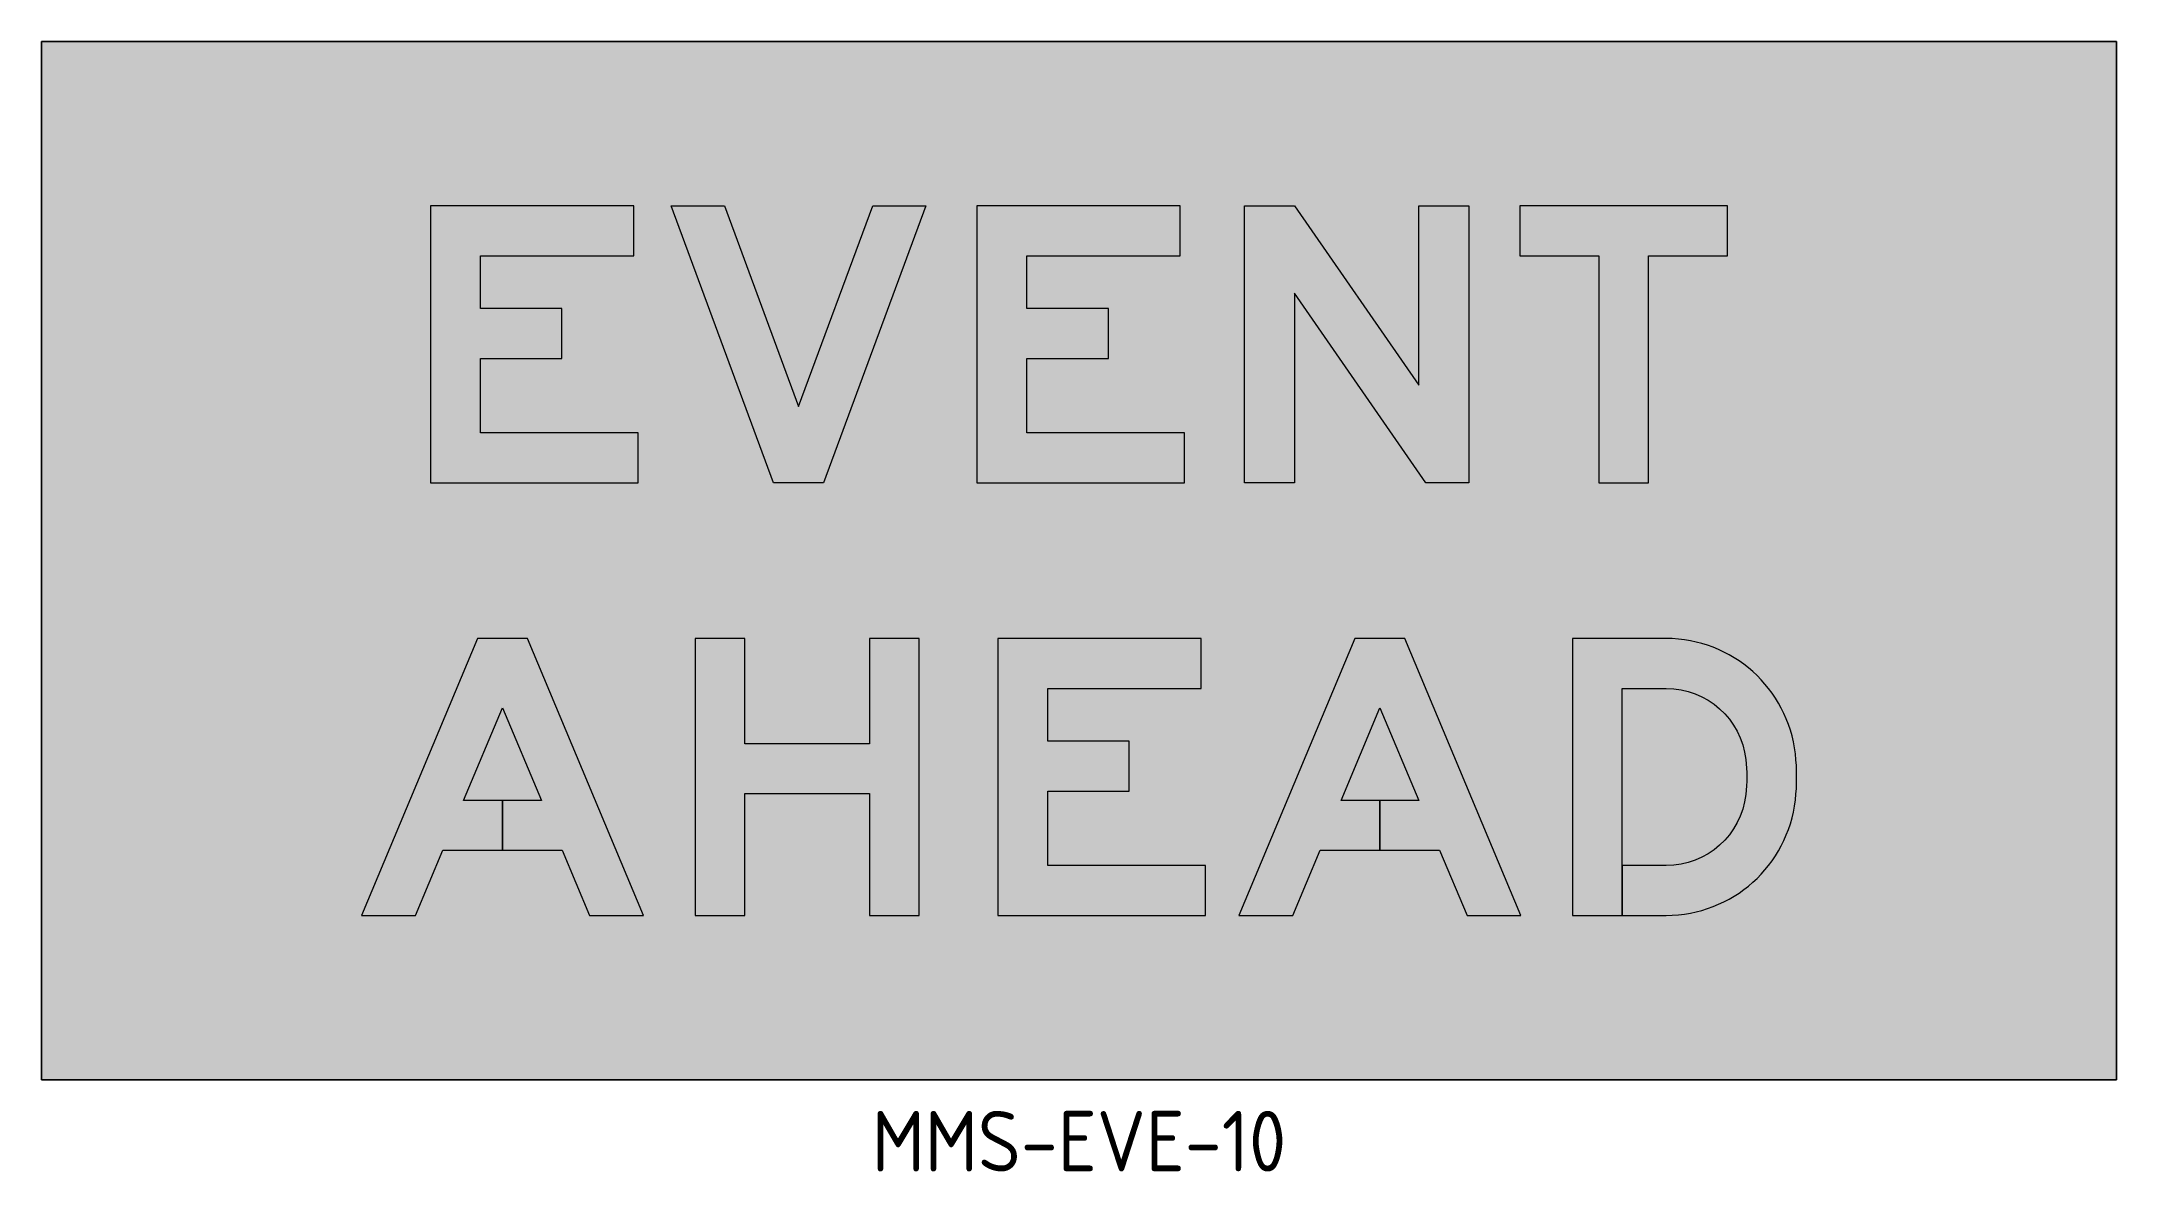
# Model space of a CAD drawing. Header units: millimetres. Extents: x 540 to 660, y -5 to 60.
import ezdxf

# ---------------------------------------------------------------- set-up
doc = ezdxf.new("R2010")
doc.units = ezdxf.units.MM
doc.layers.add('DIM', color=1, linetype='Continuous')
doc.layers.add('GSCOLORFILL', color=3, linetype='Continuous', lineweight=0)
doc.styles.add('T35', font='isocp2.shx', dxfattribs={"height": 3.5})

# ---------------------------------------------------------------- blocks, each defined once
blk = doc.blocks.new('*U16')
at = {"layer": 'GSCOLORFILL', "true_color": 0xfedb00, "transparency": 33554687}
blk.add_hatch(color=40, dxfattribs=at).paths.add_polyline_path([(-600, -300), (600, -300), (600, 300), (-600, 300)])
at = {"layer": 'GSCOLORFILL', "color": 40, "linetype": 'Continuous', "true_color": 0xfedb00, "transparency": 33554687}
blk.add_lwpolyline([(-600, -300), (600, -300), (600, 300), (-600, 300), (-600, -300)], close=True, dxfattribs=at)
blk.add_lwpolyline([(-600, -300), (600, -300), (600, 300), (-600, 300), (-600, -300)], close=True, dxfattribs=at)
blk = doc.blocks.new('*U11')
at = {"layer": 'GSCOLORFILL', "linetype": 'Continuous'}
blk.add_hatch(color=0, dxfattribs=at).paths.add_polyline_path([(130.1, 83), (102, 83), (102, 47), (145.2, 47), (165, 0), (204, 0), (120, 200), (84, 200), (0, 0), (39, 0), (58.8, 47), (102, 47), (102, 83), (73.9, 83), (102, 149.9)])
at = {"layer": 'GSCOLORFILL', "color": 0}
blk.add_lwpolyline([(130.1, 83), (102, 83), (102, 47), (145.2, 47), (165, 0), (204, 0), (120, 200), (84, 200), (0, 0), (39, 0), (58.8, 47), (102, 47), (102, 83), (73.9, 83), (102, 149.9)], close=True, dxfattribs=at)
blk = doc.blocks.new('*U12')
at = {"layer": 'GSCOLORFILL', "linetype": 'Continuous'}
blk.add_hatch(color=0, dxfattribs=at).paths.add_polyline_path([(126, 124), (36, 124), (36, 200), (0, 200), (0, 0), (36, 0), (36, 88), (126, 88), (126, 0), (162, 0), (162, 200), (126, 200)])
at = {"layer": 'GSCOLORFILL', "color": 0}
blk.add_lwpolyline([(126, 124), (36, 124), (36, 200), (0, 200), (0, 0), (36, 0), (36, 88), (126, 88), (126, 0), (162, 0), (162, 200), (126, 200)], close=True, dxfattribs=at)
blk = doc.blocks.new('*U13')
at = {"layer": 'GSCOLORFILL', "linetype": 'Continuous'}
blk.add_hatch(color=0, dxfattribs=at).paths.add_polyline_path([(147, 164), (147, 200), (0, 200), (0, 0), (150, 0), (150, 36), (36, 36), (36, 89.8), (95, 89.8), (95, 125.8), (36, 125.8), (36, 164)])
at = {"layer": 'GSCOLORFILL', "color": 0}
blk.add_lwpolyline([(150, 36), (36, 36), (36, 89.8), (95, 89.8), (95, 125.8), (36, 125.8), (36, 164), (147, 164), (147, 200), (0, 200), (0, 0), (150, 0)], close=True, dxfattribs=at)
blk = doc.blocks.new('*U14')
at = {"layer": 'GSCOLORFILL', "linetype": 'Continuous'}
blk.add_hatch(color=0, dxfattribs=at).paths.add_polyline_path([(130.1, 83), (102, 83), (102, 47), (145.2, 47), (165, 0), (204, 0), (120, 200), (84, 200), (0, 0), (39, 0), (58.8, 47), (102, 47), (102, 83), (73.9, 83), (102, 149.9)])
at = {"layer": 'GSCOLORFILL', "color": 0}
blk.add_lwpolyline([(130.1, 83), (102, 83), (102, 47), (145.2, 47), (165, 0), (204, 0), (120, 200), (84, 200), (0, 0), (39, 0), (58.8, 47), (102, 47), (102, 83), (73.9, 83), (102, 149.9)], close=True, dxfattribs=at)
blk = doc.blocks.new('*U15')
at = {"layer": 'GSCOLORFILL', "linetype": 'Continuous'}
blk.add_hatch(color=0, dxfattribs=at).paths.add_polyline_path([(0, 200), (0, 0), (36, 0), (36, 164), (67.7, 164, -0.381362), (125.3, 112.6, -0.056786), (125.3, 87.4, -0.381362), (67.7, 36), (36, 36), (36, 0), (67.7, 0, 0.381362), (161.1, 83.4, 0.056786), (161.1, 116.6, 0.381362), (67.7, 200)])
at = {"layer": 'GSCOLORFILL', "color": 0}
blk.add_lwpolyline([(36, 0), (67.7, 0, 0.381362), (161.1, 83.4, 0.056786), (161.1, 116.6, 0.381362), (67.7, 200), (0, 200), (0, 0), (36, 0), (36, 164), (67.7, 164, -0.381362), (125.3, 112.6, -0.056786), (125.3, 87.4, -0.381362), (67.7, 36), (36, 36)], format="xyb", close=True, dxfattribs=at)
blk = doc.blocks.new('*U10')
at = {"layer": 'GSCOLORFILL', "color": 28}
for name, p, xscale, yscale, zscale in [('*U11', (0, 0), 0.8, 0.8, 0.8), ('*U12', (193, 0), 0.7999999999999988, 0.7999999999999988, 0.7999999999999988), ('*U13', (368.1, 0), 0.7999999999999994, 0.7999999999999994, 0.7999999999999994), ('*U14', (507.4, 0), 0.8, 0.8, 0.8), ('*U15', (700.4, 0), 0.7999999999999994, 0.7999999999999994, 0.7999999999999994)]:
    blk.add_blockref(name, p, dxfattribs=dict(at, xscale=xscale, yscale=yscale, zscale=zscale))
blk = doc.blocks.new('*U9')
at = {"layer": 'GSCOLORFILL'}
blk.add_blockref('*U10', (-415, 0), dxfattribs=at)
blk = doc.blocks.new('*U4')
at = {"layer": 'GSCOLORFILL', "linetype": 'Continuous'}
blk.add_hatch(color=0, dxfattribs=at).paths.add_polyline_path([(147, 164), (147, 200), (0, 200), (0, 0), (150, 0), (150, 36), (36, 36), (36, 89.8), (95, 89.8), (95, 125.8), (36, 125.8), (36, 164)])
at = {"layer": 'GSCOLORFILL', "color": 0}
blk.add_lwpolyline([(150, 36), (36, 36), (36, 89.8), (95, 89.8), (95, 125.8), (36, 125.8), (36, 164), (147, 164), (147, 200), (0, 200), (0, 0), (150, 0)], close=True, dxfattribs=at)
blk = doc.blocks.new('*U5')
at = {"layer": 'GSCOLORFILL', "linetype": 'Continuous'}
blk.add_hatch(color=0, dxfattribs=at).paths.add_polyline_path([(184, 200), (145.6, 200), (92, 55.1), (38.4, 200), (0, 200), (74, 0), (110, 0)])
at = {"layer": 'GSCOLORFILL', "color": 0}
blk.add_lwpolyline([(110, 0), (74, 0), (0, 200), (38.4, 200), (92, 55.1), (145.6, 200), (184, 200)], close=True, dxfattribs=at)
blk = doc.blocks.new('*U6')
at = {"layer": 'GSCOLORFILL', "linetype": 'Continuous'}
blk.add_hatch(color=0, dxfattribs=at).paths.add_polyline_path([(147, 164), (147, 200), (0, 200), (0, 0), (150, 0), (150, 36), (36, 36), (36, 89.8), (95, 89.8), (95, 125.8), (36, 125.8), (36, 164)])
at = {"layer": 'GSCOLORFILL', "color": 0}
blk.add_lwpolyline([(150, 36), (36, 36), (36, 89.8), (95, 89.8), (95, 125.8), (36, 125.8), (36, 164), (147, 164), (147, 200), (0, 200), (0, 0), (150, 0)], close=True, dxfattribs=at)
blk = doc.blocks.new('*U7')
at = {"layer": 'GSCOLORFILL', "linetype": 'Continuous'}
blk.add_hatch(color=0, dxfattribs=at).paths.add_polyline_path([(162, 200), (126, 200), (126, 70.4), (36.1, 200), (0, 200), (0, 0), (36, 0), (36, 137), (131, 0), (162, 0)])
at = {"layer": 'GSCOLORFILL', "color": 0}
blk.add_lwpolyline([(162, 200), (162, 0), (131, 0), (36, 137), (36, 0), (0, 0), (0, 200), (36.1, 200), (126, 70.4), (126, 200)], close=True, dxfattribs=at)
blk = doc.blocks.new('*U8')
at = {"layer": 'GSCOLORFILL', "linetype": 'Continuous'}
blk.add_hatch(color=0, dxfattribs=at).paths.add_polyline_path([(150, 164), (150, 200), (0, 200), (0, 164), (57, 164), (57, 0), (93, 0), (93, 164)])
at = {"layer": 'GSCOLORFILL', "color": 0}
blk.add_lwpolyline([(0, 164), (57, 164), (57, 0), (93, 0), (93, 164), (150, 164), (150, 200), (0, 200)], close=True, dxfattribs=at)
blk = doc.blocks.new('*U3')
at = {"layer": 'GSCOLORFILL', "color": 28}
for name, p, xscale, yscale, zscale in [('*U4', (0, 0), 0.7999999999999994, 0.7999999999999994, 0.7999999999999994), ('*U5', (139.2, 0), 0.8, 0.8, 0.8), ('*U6', (316, 0), 0.7999999999999994, 0.7999999999999994, 0.7999999999999994), ('*U7', (470.8, 0), 0.8, 0.8, 0.8), ('*U8', (630, 0), 0.8, 0.8, 0.8)]:
    blk.add_blockref(name, p, dxfattribs=dict(at, xscale=xscale, yscale=yscale, zscale=zscale))
blk = doc.blocks.new('*U2')
at = {"layer": 'GSCOLORFILL'}
blk.add_blockref('*U3', (-375, 0), dxfattribs=at)

msp = doc.modelspace()

# ---------------------------------------------------------------- linework, layer by layer
at = {"layer": 'GSCOLORFILL'}
msp.add_lwpolyline([(540, 60), (660, 60), (660, 0), (540, 0)], close=True, dxfattribs=at)

# ---------------------------------------------------------------- block references
at = {"layer": 'GSCOLORFILL', "xscale": 0.1, "yscale": 0.1, "zscale": 0.1}
for name, p in [('*U16', (600, 30)), ('*U2', (600, 34.5)), ('*U9', (600, 9.5))]:
    msp.add_blockref(name, p, dxfattribs=at)

# ---------------------------------------------------------------- texts
at = {"layer": 'DIM', "color": 3, "insert": (600, -1.8), "char_height": 3.5, "width": 16.4248, "attachment_point": 2, "style": 'T35'}
msp.add_mtext('MMS-EVE-10', dxfattribs=at)

doc.saveas('drawing.dxf')
